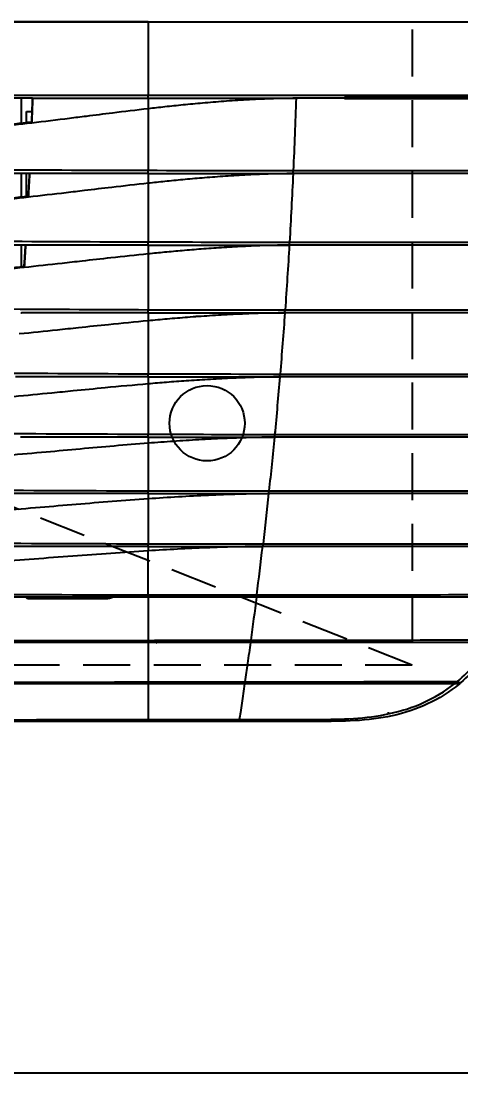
# Model space of a CAD drawing. Header units: inches. Extents: x 4138 to 127072, y -26315 to 43858.
# Drawn here: x 63233.6 to 63373.9, y 9588 to 9923.2 of the extents above; entities that cross this region are included whole.
import ezdxf

# ---------------------------------------------------------------- set-up
doc = ezdxf.new("R2010")
doc.units = ezdxf.units.IN
doc.header["$LTSCALE"] = 50
doc.header["$MEASUREMENT"] = 0
doc.linetypes.add('HIDDEN', pattern=[0.375, 0.25, -0.125])
doc.layers.add('06-LIGHT', color=4, linetype='Continuous')
doc.layers.add('07-DIM', color=5, linetype='Continuous')
doc.styles.add('YOURNAME', font='HY울릉도M.TTF')
doc.dimstyles.new('YOURNAME-60', dxfattribs={"dimscale": 60, "dimtxt": 1.8, "dimasz": 0.9, "dimexe": 1, "dimexo": 3, "dimgap": 0.7, "dimtad": 1, "dimdec": 0, "dimzin": 0, "dimdsep": 46, "dimtxsty": 'YOURNAME', "dimblk": 'ARCHTICK', "dimcen": 0, "dimclrd": 1, "dimclre": 1, "dimclrt": 7, "dimadec": 0, "dimazin": 0, "dimtfac": 1, "dimtdec": 0, "dimtix": 1, "dimtmove": 2, "dimatfit": 3, "dimldrblk": 'ARCHTICK', "dimfxl": 1, "dimtolj": 1, "dimtzin": 0, "dimarcsym": 0})

# ---------------------------------------------------------------- blocks, each defined once
blk = doc.blocks.new('*U10')
at = {"color": 1, "linetype": 'HIDDEN'}
blk.add_line((1179.94, 14.99), (39.94, 464.99), dxfattribs=at)
at = {"color": 8}
for p, q in [((1075.94, 165.5), (1075.94, 158.91)), ((1077.4, 158.9), (1077.4, 161.99)), ((1077.4, 161.99), (1078.87, 161.99)), ((1075.94, 145.5), (1075.94, 139.34)), ((1077.4, 139.5), (1077.4, 145.5)), ((1075.94, 126.5), (1075.94, 120.79)), ((1128.36, 33), (1128.35, 33)), ((1135.34, 21), (1135.34, 21)), ((1173.57, 2.11), (1173.57, 2.44))]:
    blk.add_line(p, q, dxfattribs=at)
at = {"color": 1, "linetype": 'HIDDEN'}
blk.add_lwpolyline([(1179.94, 464.99), (1179.94, 14.99), (39.94, 14.99), (39.94, 464.99)], close=True, dxfattribs=at)
at = {"color": 8, "ltscale": 5}
blk.add_circle((1125.39, 79.18), 10, dxfattribs=at)
at = {"color": 8}
for centre, major_axis, ratio, start_param, end_param in [((1077.99, 32.65), (0, 0.3), 0.022602, 4.431318, 6.283185), ((1098.64, 32.65), (0, 0.3), 0.032103, 4.44044, 6.283185), ((1109.94, 21.05), (0, -0.6), 0.028131, 4.389048, 4.795946), ((1109.96, 21.05), (0.004, -0.6), 0.025903, 4.388882, 4.795863), ((1112, 20.87), (-0.187, 0.235), 0.183787, 0, 1.840109), ((1191.93, 10.8), (0, -0.8), 0.036559, 0, 1.335493), ((1192.11, 10.8), (0, 0.8), 0.561889, 3.141593, 4.019869)]:
    blk.add_ellipse(centre, major_axis=major_axis, ratio=ratio, start_param=start_param, end_param=end_param, dxfattribs=at)
for points, knots in [([(1109.74, 185.7), (1096.38, 185.7), (1083.01, 185.7), (1056.26, 185.7), (1042.89, 185.7), (1029.51, 185.7)], [0, 0, 0, 0, 0.5, 0.5, 1, 1, 1, 1]), ([(1029.52, 185.9), (1042.89, 185.9), (1056.26, 185.9), (1083.01, 185.9), (1096.38, 185.9), (1109.74, 185.9)], [0, 0, 0, 0, 0.5, 0.5, 1, 1, 1, 1]), ([(1217.05, 185.7), (1208.46, 185.7), (1199.79, 185.7), (1182.12, 185.7), (1173.1, 185.7), (1146, 185.7), (1127.88, 185.7), (1109.74, 185.7)], [0, 0, 0, 0, 0.243248, 0.243248, 0.495499, 0.495499, 1, 1, 1, 1]), ([(1029, 166.3), (1042.46, 166.3), (1055.92, 166.3), (1082.84, 166.3), (1096.29, 166.3), (1109.74, 166.3)], [0, 0, 0, 0, 0.5, 0.5, 1, 1, 1, 1]), ([(1109.74, 165.5), (1109.74, 165.52), (1109.74, 165.55), (1109.74, 165.77), (1109.74, 166.03), (1109.74, 166.21), (1109.74, 166.3)], [0, 0, 0, 0, 0.300546, 0.567506, 0.800705, 1, 1, 1, 1]), ([(1109.74, 166.3), (1127.91, 166.29), (1146.06, 166.29), (1173.2, 166.29), (1182.24, 166.29), (1200.27, 166.29), (1209.27, 166.29), (1218.19, 166.29)], [0, 0, 0, 0, 0.5, 0.5, 0.75, 0.75, 1, 1, 1, 1]), ([(1149.02, 165.5), (1146.76, 165.46), (1142.36, 165.39), (1135.95, 165.08), (1129.94, 164.68), (1124.33, 164.22), (1119.11, 163.73), (1114.29, 163.22), (1111.22, 162.88), (1109.74, 162.71)], [0, 0, 0, 0, 0.17272, 0.33551, 0.488347, 0.631221, 0.764126, 0.88705, 1, 1, 1, 1]), ([(1218.04, 165.5), (1212.34, 165.5), (1206.6, 165.5), (1195.12, 165.5), (1189.38, 165.5), (1172.11, 165.5), (1160.58, 165.5), (1149.02, 165.5)], [0, 0, 0, 0, 0.25, 0.25, 0.5, 0.5, 1, 1, 1, 1]), ([(1161.94, 165.81), (1170.9, 165.81), (1179.84, 165.81), (1197.68, 165.81), (1206.59, 165.81), (1215.45, 165.81)], [0, 0, 0, 0, 0.5, 0.5, 1, 1, 1, 1]), ([(1215.53, 165.3), (1206.66, 165.3), (1197.74, 165.3), (1179.87, 165.3), (1170.91, 165.3), (1161.94, 165.3)], [0, 0, 0, 0, 0.5, 0.5, 1, 1, 1, 1]), ([(1109.74, 162.71), (1106.56, 162.33), (1101.06, 161.68), (1094.09, 160.8), (1086.94, 159.89), (1082.12, 159.31), (1078.77, 158.9)], [0, 0, 0, 0, 0.307575, 0.532584, 0.675031, 1, 1, 1, 1]), ([(1109.74, 162.71), (1109.74, 161.41), (1109.74, 158.77), (1109.74, 154.73), (1109.74, 150.58), (1109.74, 147.77), (1109.74, 146.36)], [0, 0, 0, 0, 0.241954, 0.489631, 0.742508, 1, 1, 1, 1]), ([(1028.59, 155.49), (1030.82, 155.51), (1036.41, 155.55), (1046.5, 156.02), (1057.97, 156.92), (1069.09, 158.08), (1075.74, 158.88), (1078.78, 159.24)], [0, 0, 0, 0, 0.13271, 0.332981, 0.600797, 0.817687, 1, 1, 1, 1]), ([(1078.77, 159.15), (1078.77, 159.19), (1078.78, 159.22), (1078.78, 159.24), (1078.78, 159.24), (1078.78, 159.24)], [0, 0, 0, 0, 0.64921, 0.64921, 1, 1, 1, 1]), ([(1078.77, 158.9), (1075.6, 158.53), (1068.95, 157.75), (1057.84, 156.63), (1046.52, 155.76), (1036.44, 155.31), (1030.82, 155.25), (1028.58, 155.23)], [0, 0, 0, 0, 0.189956, 0.399239, 0.666018, 0.866282, 1, 1, 1, 1]), ([(1028.18, 146.67), (1041.78, 146.67), (1055.37, 146.6), (1082.56, 146.47), (1096.16, 146.4), (1109.74, 146.36)], [0, 0, 0, 0, 0.5, 0.5, 1, 1, 1, 1]), ([(1109.74, 145.5), (1109.74, 145.52), (1109.74, 145.56), (1109.74, 145.8), (1109.74, 146.08), (1109.74, 146.27), (1109.74, 146.36)], [0, 0, 0, 0, 0.299602, 0.566259, 0.799779, 1, 1, 1, 1]), ([(1109.74, 145.5), (1110.91, 145.5), (1123.76, 145.5), (1136.59, 145.5), (1148.25, 145.5)], [0, 0, 0, 0, 0.090794, 1, 1, 1, 1]), ([(1148.24, 145.5), (1146.05, 145.46), (1141.77, 145.39), (1135.54, 145.11), (1129.67, 144.75), (1124.16, 144.33), (1119.03, 143.87), (1114.26, 143.41), (1111.21, 143.08), (1109.74, 142.93)], [0, 0, 0, 0, 0.171143, 0.332878, 0.485187, 0.628059, 0.76149, 0.885469, 1, 1, 1, 1]), ([(1148.25, 145.5), (1148.25, 145.51), (1148.25, 145.54), (1148.26, 145.72), (1148.27, 145.98), (1148.28, 146.19), (1148.29, 146.29)], [0, 0, 0, 0, 0.262073, 0.50023, 0.747646, 1, 1, 1, 1]), ([(1217.31, 145.5), (1205.91, 145.5), (1194.4, 145.5), (1171.36, 145.5), (1159.81, 145.5), (1148.25, 145.5)], [0, 0, 0, 0, 0.5, 0.5, 1, 1, 1, 1]), ([(1148.29, 146.29), (1159.87, 146.29), (1171.44, 146.29), (1194.52, 146.29), (1206.04, 146.29), (1217.46, 146.29)], [0, 0, 0, 0, 0.5, 0.5, 1, 1, 1, 1]), ([(1109.74, 142.93), (1106.51, 142.56), (1100.84, 141.93), (1093.58, 141.06), (1086.2, 140.18), (1081.23, 139.61), (1077.87, 139.22)], [0, 0, 0, 0, 0.304279, 0.532125, 0.683541, 1, 1, 1, 1]), ([(1109.74, 142.93), (1109.74, 141.69), (1109.74, 139.19), (1109.74, 135.35), (1109.74, 131.39), (1109.74, 128.71), (1109.74, 127.36)], [0, 0, 0, 0, 0.240964, 0.488232, 0.741399, 1, 1, 1, 1]), ([(1077.87, 139.22), (1074.71, 138.87), (1068.05, 138.13), (1056.99, 137.08), (1045.71, 136.26), (1035.62, 135.82), (1029.92, 135.77), (1027.6, 135.75)], [0, 0, 0, 0, 0.189159, 0.399253, 0.661583, 0.861842, 1, 1, 1, 1]), ([(1027.61, 135.99), (1029.87, 136.01), (1035.49, 136.05), (1045.59, 136.5), (1057.06, 137.36), (1068.19, 138.46), (1074.85, 139.21), (1077.88, 139.56)], [0, 0, 0, 0, 0.13403, 0.334286, 0.600753, 0.818086, 1, 1, 1, 1]), ([(1077.87, 139.3), (1077.87, 139.28), (1077.87, 139.26), (1077.87, 139.24), (1077.87, 139.23), (1077.86, 139.22)], [0, 0, 0, 0, 0.669286, 0.669286, 1, 1, 1, 1]), ([(1027.11, 127.69), (1040.88, 127.69), (1054.66, 127.62), (1082.21, 127.47), (1095.98, 127.4), (1109.74, 127.36)], [0, 0, 0, 0, 0.5, 0.5, 1, 1, 1, 1]), ([(1109.74, 126.5), (1109.74, 126.52), (1109.74, 126.55), (1109.74, 126.8), (1109.74, 127.08), (1109.74, 127.27), (1109.74, 127.36)], [0, 0, 0, 0, 0.29963, 0.566296, 0.799804, 1, 1, 1, 1]), ([(1109.74, 126.5), (1110.57, 126.5), (1119.99, 126.5), (1129.41, 126.5), (1138, 126.5)], [0, 0, 0, 0, 0.087433, 1, 1, 1, 1]), ([(1147.24, 126.5), (1145.13, 126.47), (1141, 126.4), (1134.98, 126.15), (1129.28, 125.82), (1123.92, 125.44), (1118.9, 125.03), (1114.21, 124.6), (1111.19, 124.3), (1109.74, 124.16)], [0, 0, 0, 0, 0.169313, 0.329825, 0.481522, 0.624391, 0.758433, 0.883635, 1, 1, 1, 1]), ([(1147.24, 126.5), (1147.25, 126.52), (1147.25, 126.57), (1147.27, 126.88), (1147.29, 127.15), (1147.29, 127.29)], [0, 0, 0, 0, 0.34127, 0.674379, 1, 1, 1, 1]), ([(1216.37, 126.5), (1204.95, 126.5), (1193.43, 126.5), (1170.37, 126.5), (1158.82, 126.5), (1147.24, 126.5)], [0, 0, 0, 0, 0.5, 0.5, 1, 1, 1, 1]), ([(1147.29, 127.29), (1158.88, 127.29), (1170.46, 127.28), (1193.55, 127.28), (1205.08, 127.28), (1216.52, 127.28)], [0, 0, 0, 0, 0.5, 0.5, 1, 1, 1, 1]), ([(1109.74, 124.16), (1106.41, 123.81), (1100.54, 123.2), (1092.91, 122.33), (1085.24, 121.47), (1080.11, 120.91), (1076.75, 120.54)], [0, 0, 0, 0, 0.302296, 0.533525, 0.693692, 1, 1, 1, 1]), ([(1109.74, 124.16), (1109.74, 122.99), (1109.74, 120.61), (1109.74, 116.96), (1109.74, 113.19), (1109.74, 110.64), (1109.74, 109.35)], [0, 0, 0, 0, 0.240494, 0.487542, 0.740817, 1, 1, 1, 1]), ([(1076.75, 120.54), (1073.6, 120.22), (1066.92, 119.52), (1055.91, 118.53), (1044.67, 117.75), (1034.56, 117.33), (1028.79, 117.28), (1026.4, 117.26)], [0, 0, 0, 0, 0.188349, 0.39928, 0.657536, 0.857785, 1, 1, 1, 1]), ([(1026.41, 117.5), (1028.69, 117.52), (1034.35, 117.56), (1044.46, 117.98), (1055.93, 118.8), (1067.06, 119.84), (1073.73, 120.55), (1076.77, 120.88)], [0, 0, 0, 0, 0.135331, 0.33557, 0.600704, 0.818478, 1, 1, 1, 1]), ([(1076.75, 120.63), (1076.75, 120.63), (1076.75, 120.63), (1076.75, 120.61), (1076.75, 120.59), (1076.75, 120.56), (1076.74, 120.55), (1076.74, 120.54)], [0, 0, 0, 0, 0.005018, 0.005018, 0.681643, 0.681643, 1, 1, 1, 1]), ([(1025.83, 109.71), (1039.82, 109.71), (1053.81, 109.64), (1081.78, 109.48), (1095.77, 109.4), (1109.74, 109.35)], [0, 0, 0, 0, 0.5, 0.5, 1, 1, 1, 1]), ([(1109.74, 108.5), (1109.74, 108.52), (1109.74, 108.55), (1109.75, 108.8), (1109.74, 109.07), (1109.74, 109.26), (1109.74, 109.35)], [0, 0, 0, 0, 0.299748, 0.56645, 0.799918, 1, 1, 1, 1]), ([(1146.06, 108.5), (1146.06, 108.52), (1146.06, 108.56), (1146.09, 108.87), (1146.11, 109.15), (1146.12, 109.28)], [0, 0, 0, 0, 0.33666, 0.669714, 1, 1, 1, 1]), ([(1146.12, 109.28), (1157.71, 109.28), (1169.29, 109.28), (1192.4, 109.27), (1203.93, 109.27), (1215.39, 109.27)], [0, 0, 0, 0, 0.5, 0.5, 1, 1, 1, 1]), ([(1109.74, 106.4), (1106.23, 106.06), (1100.03, 105.46), (1091.98, 104.61), (1084.06, 103.77), (1078.82, 103.23), (1075.45, 102.89)], [0, 0, 0, 0, 0.306857, 0.541766, 0.704737, 1, 1, 1, 1]), ([(1109.74, 108.5), (1110.16, 108.5), (1122.28, 108.5), (1134.39, 108.5), (1146.06, 108.5)], [0, 0, 0, 0, 0.034541, 1, 1, 1, 1]), ([(1146.06, 108.5), (1143.7, 108.46), (1139.11, 108.39), (1132.44, 108.1), (1126.17, 107.74), (1120.33, 107.32), (1114.89, 106.87), (1111.41, 106.55), (1109.74, 106.4)], [0, 0, 0, 0, 0.195017, 0.378715, 0.551069, 0.712073, 0.86172, 1, 1, 1, 1]), ([(1109.74, 106.4), (1109.74, 105.29), (1109.74, 103.04), (1109.74, 99.57), (1109.74, 95.99), (1109.74, 93.56), (1109.74, 92.32)], [0, 0, 0, 0, 0.239553, 0.486232, 0.739794, 1, 1, 1, 1]), ([(1123.68, 107.5), (1123.68, 107.5), (1123.66, 107.5), (1123.56, 107.5), (1123.49, 107.5), (1123.31, 107.5), (1123.2, 107.5), (1122.95, 107.5), (1122.81, 107.5), (1122.57, 107.5), (1122.47, 107.5), (1122.37, 107.5)], [0, 0, 0, 0, 0.213358, 0.213358, 0.42668, 0.42668, 0.640562, 0.640562, 0.855661, 0.855661, 1, 1, 1, 1]), ([(1215.25, 108.5), (1203.8, 108.5), (1192.28, 108.5), (1169.2, 108.5), (1157.64, 108.5), (1146.06, 108.5)], [0, 0, 0, 0, 0.5, 0.5, 1, 1, 1, 1]), ([(1024.39, 92.71), (1038.62, 92.71), (1052.85, 92.63), (1081.3, 92.46), (1095.53, 92.38), (1109.74, 92.32)], [0, 0, 0, 0, 0.5, 0.5, 1, 1, 1, 1]), ([(1109.74, 91.5), (1109.74, 91.52), (1109.74, 91.55), (1109.75, 91.79), (1109.74, 92.05), (1109.74, 92.24), (1109.74, 92.32)], [0, 0, 0, 0, 0.300147, 0.566978, 0.80031, 1, 1, 1, 1]), ([(1144.72, 91.5), (1144.72, 91.52), (1144.72, 91.55), (1144.75, 91.84), (1144.78, 92.11), (1144.79, 92.26)], [0, 0, 0, 0, 0.302913, 0.635892, 1, 1, 1, 1]), ([(1144.79, 92.26), (1150.57, 92.26), (1156.34, 92.26), (1168.05, 92.26), (1173.98, 92.26), (1186.5, 92.26), (1193.08, 92.26), (1204.48, 92.26), (1209.31, 92.26), (1214.12, 92.26)], [0, 0, 0, 0, 0.249054, 0.249054, 0.505367, 0.505367, 0.790188, 0.790188, 1, 1, 1, 1]), ([(1109.74, 89.64), (1105.92, 89.3), (1099.25, 88.7), (1090.72, 87.85), (1082.63, 87.05), (1077.38, 86.56), (1074, 86.24)], [0, 0, 0, 0, 0.3207, 0.559402, 0.716115, 1, 1, 1, 1]), ([(1109.74, 91.5), (1109.71, 91.5), (1105.13, 91.5), (1100.54, 91.5), (1095.99, 91.5)], [0, 0, 0, 0, 0.007482, 1, 1, 1, 1]), ([(1144.72, 91.5), (1142.46, 91.47), (1138.07, 91.4), (1131.66, 91.14), (1125.63, 90.82), (1119.99, 90.45), (1114.74, 90.06), (1111.37, 89.78), (1109.74, 89.64)], [0, 0, 0, 0, 0.194008, 0.377097, 0.549248, 0.710453, 0.860707, 1, 1, 1, 1]), ([(1109.74, 89.64), (1109.74, 88.59), (1109.74, 86.44), (1109.74, 83.15), (1109.74, 79.76), (1109.74, 77.45), (1109.74, 76.29)], [0, 0, 0, 0, 0.239379, 0.485924, 0.739506, 1, 1, 1, 1]), ([(1213.99, 91.5), (1209.18, 91.5), (1204.36, 91.5), (1192.97, 91.5), (1186.4, 91.5), (1173.89, 91.5), (1167.97, 91.5), (1156.27, 91.5), (1150.5, 91.5), (1144.72, 91.5)], [0, 0, 0, 0, 0.20974, 0.20974, 0.494552, 0.494552, 0.750903, 0.750903, 1, 1, 1, 1]), ([(1213.99, 91.5), (1202.67, 91.5), (1179.61, 91.5), (1156.47, 91.5), (1144.72, 91.5)], [0, 0, 0, 0, 0.493298, 1, 1, 1, 1]), ([(1022.82, 76.7), (1037.31, 76.7), (1051.8, 76.61), (1080.78, 76.43), (1095.27, 76.34), (1109.74, 76.29)], [0, 0, 0, 0, 0.5, 0.5, 1, 1, 1, 1]), ([(1109.74, 75.5), (1109.21, 75.5), (1097.89, 75.5), (1086.56, 75.5), (1075.76, 75.5)], [0, 0, 0, 0, 0.046692, 1, 1, 1, 1]), ([(1109.74, 75.5), (1109.74, 75.52), (1109.74, 75.55), (1109.74, 75.77), (1109.74, 76.03), (1109.74, 76.21), (1109.74, 76.29)], [0, 0, 0, 0, 0.300577, 0.567547, 0.800734, 1, 1, 1, 1]), ([(1143.27, 75.5), (1141.04, 75.47), (1136.57, 75.4), (1129.86, 75.15), (1123.15, 74.81), (1116.45, 74.39), (1111.98, 74.05), (1109.74, 73.89)], [0, 0, 0, 0, 0.199981, 0.399984, 0.599994, 0.800004, 1, 1, 1, 1]), ([(1143.35, 76.23), (1143.33, 76.1), (1143.31, 75.84), (1143.28, 75.56), (1143.27, 75.52), (1143.27, 75.5)], [0, 0, 0, 0, 0.336965, 0.669945, 1, 1, 1, 1]), ([(1212.62, 75.5), (1201.27, 75.5), (1178.19, 75.5), (1155.02, 75.5), (1143.27, 75.5)], [0, 0, 0, 0, 0.493391, 1, 1, 1, 1]), ([(1109.74, 73.89), (1106.73, 73.64), (1100.7, 73.16), (1091.66, 72.35), (1082.25, 71.48), (1075.85, 70.92), (1072.46, 70.63)], [0, 0, 0, 0, 0.242425, 0.484831, 0.727208, 1, 1, 1, 1]), ([(1109.74, 73.89), (1109.74, 72.88), (1109.74, 70.84), (1109.74, 67.72), (1109.74, 64.51), (1109.74, 62.34), (1109.74, 61.24)], [0, 0, 0, 0, 0.239058, 0.485395, 0.739057, 1, 1, 1, 1]), ([(1021.16, 61.62), (1035.93, 61.62), (1050.7, 61.53), (1080.23, 61.35), (1094.99, 61.28), (1109.74, 61.24)], [0, 0, 0, 0, 0.5, 0.5, 1, 1, 1, 1]), ([(1109.74, 59.1), (1106.55, 58.87), (1100.16, 58.41), (1090.59, 57.62), (1080.82, 56.79), (1074.24, 56.26), (1070.85, 55.99)], [0, 0, 0, 0, 0.246108, 0.492163, 0.738161, 1, 1, 1, 1]), ([(1109.74, 60.5), (1108.69, 60.5), (1095.9, 60.5), (1083.11, 60.5), (1071.36, 60.5)], [0, 0, 0, 0, 0.082118, 1, 1, 1, 1]), ([(1109.74, 60.5), (1109.74, 60.52), (1109.74, 60.55), (1109.74, 60.75), (1109.74, 60.99), (1109.74, 61.16), (1109.74, 61.24)], [0, 0, 0, 0, 0.30306, 0.57086, 0.803221, 1, 1, 1, 1]), ([(1141.74, 60.5), (1139.08, 60.46), (1133.75, 60.37), (1125.74, 60.06), (1117.74, 59.64), (1112.41, 59.28), (1109.74, 59.1)], [0, 0, 0, 0, 0.249988, 0.499982, 0.750002, 1, 1, 1, 1]), ([(1109.74, 59.1), (1109.74, 58.16), (1109.74, 56.25), (1109.74, 53.31), (1109.74, 50.27), (1109.74, 48.23), (1109.74, 47.19)], [0, 0, 0, 0, 0.236505, 0.481944, 0.736426, 1, 1, 1, 1]), ([(1141.74, 60.5), (1141.74, 60.51), (1141.73, 60.52), (1141.77, 60.69), (1141.79, 60.95), (1141.81, 61.11), (1141.82, 61.2)], [0, 0, 0, 0, 0.179045, 0.569787, 0.77214, 1, 1, 1, 1]), ([(1019.45, 47.55), (1034.5, 47.55), (1049.56, 47.45), (1079.66, 47.28), (1094.7, 47.22), (1109.74, 47.19)], [0, 0, 0, 0, 0.5, 0.5, 1, 1, 1, 1]), ([(1109.74, 45.3), (1106.43, 45.09), (1099.74, 44.65), (1089.62, 43.9), (1079.42, 43.12), (1072.59, 42.61), (1069.19, 42.36)], [0, 0, 0, 0, 0.245079, 0.494613, 0.748597, 1, 1, 1, 1]), ([(1109.74, 46.5), (1108.15, 46.5), (1103.75, 46.5), (1099.35, 46.5), (1096.54, 46.5)], [0, 0, 0, 0, 0.360849, 1, 1, 1, 1]), ([(1109.74, 46.5), (1109.74, 46.53), (1109.74, 46.57), (1109.74, 46.87), (1109.74, 47.09), (1109.74, 47.19)], [0, 0, 0, 0, 0.395956, 0.72951, 1, 1, 1, 1]), ([(1140.16, 46.5), (1137.69, 46.46), (1132.7, 46.39), (1125.15, 46.12), (1117.48, 45.77), (1112.33, 45.46), (1109.74, 45.31)], [0, 0, 0, 0, 0.244293, 0.492387, 0.744298, 1, 1, 1, 1]), ([(1109.74, 33.63), (1109.74, 34.67), (1109.74, 36.7), (1109.74, 39.71), (1109.74, 42.56), (1109.74, 44.41), (1109.74, 45.3)], [0, 0, 0, 0, 0.271735, 0.528869, 0.771564, 1, 1, 1, 1]), ([(1140.25, 47.16), (1140.24, 47.07), (1140.21, 46.89), (1140.19, 46.68), (1140.17, 46.53), (1140.17, 46.51), (1140.16, 46.5)], [0, 0, 0, 0, 0.259243, 0.49995, 0.747682, 1, 1, 1, 1]), ([(1017.64, 33.88), (1032.99, 33.88), (1048.35, 33.8), (1079.05, 33.69), (1094.4, 33.65), (1109.74, 33.63)], [0, 0, 0, 0, 0.5, 0.5, 1, 1, 1, 1]), ([(1109.74, 33), (1109.74, 33.02), (1109.74, 33.06), (1109.74, 33.33), (1109.74, 33.53), (1109.74, 33.63)], [0, 0, 0, 0, 0.396581, 0.730118, 1, 1, 1, 1]), ([(1138.59, 33.62), (1138.58, 33.53), (1138.57, 33.45), (1138.55, 33.29), (1138.54, 33.23), (1138.52, 33.12), (1138.52, 33.07), (1138.51, 33.02), (1138.51, 33), (1138.5, 33)], [0, 0, 0, 0, 0.251918, 0.251918, 0.503947, 0.503947, 0.754391, 0.754391, 1, 1, 1, 1]), ([(1078, 32.57), (1077.95, 32.57), (1077.89, 32.57), (1077.74, 32.6), (1077.64, 32.64), (1077.46, 32.74), (1077.38, 32.81), (1077.28, 32.92), (1077.26, 32.96), (1077.24, 32.99)], [0, 0, 0, 0, 0.170559, 0.170559, 0.505418, 0.505418, 0.853274, 0.853274, 1, 1, 1, 1]), ([(1098.65, 32.57), (1098.45, 32.57), (1098.25, 32.57), (1097.25, 32.57), (1096.45, 32.57), (1092.46, 32.57), (1089.26, 32.57), (1083.37, 32.57), (1080.69, 32.57), (1078, 32.57)], [0, 0, 0, 0, 0.029041, 0.029041, 0.145204, 0.145204, 0.60986, 0.60986, 1, 1, 1, 1]), ([(1100.21, 32.96), (1100.05, 32.88), (1099.88, 32.8), (1099.37, 32.63), (1099.01, 32.57), (1098.65, 32.57)], [0, 0, 0, 0, 0.337448, 0.337448, 1, 1, 1, 1]), ([(1109.74, 21), (1109.03, 21), (1108.32, 21), (1097.21, 21), (1086.8, 21), (1066.22, 21), (1056.05, 21), (1035.85, 21), (1025.82, 21), (1015.79, 21)], [0, 0, 0, 0, 0.022631, 0.022631, 0.354983, 0.354983, 0.679805, 0.679805, 1, 1, 1, 1]), ([(1015.86, 21.42), (1025.87, 21.42), (1035.88, 21.43), (1056.06, 21.45), (1066.23, 21.47), (1086.82, 21.5), (1097.23, 21.52), (1108.34, 21.54), (1109.04, 21.54), (1109.74, 21.54)], [0, 0, 0, 0, 0.319811, 0.319811, 0.644923, 0.644923, 0.97758, 0.97758, 1, 1, 1, 1]), ([(1109.74, 21.54), (1118.83, 21.55), (1127.91, 21.57), (1137, 21.57), (1137, 21.57), (1137, 21.57)], [0, 0, 0, 0, 0.999998, 0.999998, 1, 1, 1, 1]), ([(1109.74, 21), (1109.74, 19.92), (1109.74, 17.93), (1109.74, 15.28), (1109.74, 13.2), (1109.74, 11.66), (1109.74, 10.83), (1109.74, 10.49)], [0, 0, 0, 0, 0.301042, 0.551788, 0.751881, 0.901269, 1, 1, 1, 1]), ([(1136.91, 21), (1136.66, 19.12), (1136.17, 15.58), (1135.67, 12.13), (1135.44, 10.53)], [0, 0, 0, 0, 0.525932, 1, 1, 1, 1]), ([(1137, 21.57), (1136.98, 21.49), (1136.96, 21.33), (1136.94, 21.15), (1136.92, 21.02), (1136.92, 21.01), (1136.91, 21)], [0, 0, 0, 0, 0.261877, 0.500466, 0.750988, 1, 1, 1, 1]), ([(1201.16, 21), (1198.45, 21), (1195.74, 21), (1183.21, 21), (1173.38, 21), (1154.67, 21), (1145.79, 21), (1136.91, 21)], [0, 0, 0, 0, 0.12646, 0.12646, 0.585568, 0.585568, 1, 1, 1, 1]), ([(1200.72, 21), (1190.33, 21), (1179.93, 21), (1158.76, 21), (1148, 21), (1137.12, 21), (1137.02, 21), (1136.91, 21)], [0, 0, 0, 0, 0.488967, 0.488967, 0.995055, 0.995055, 1, 1, 1, 1]), ([(1137, 21.57), (1145.86, 21.58), (1154.73, 21.59), (1173.42, 21.62), (1183.26, 21.63), (1195.79, 21.65), (1198.5, 21.66), (1201.21, 21.66)], [0, 0, 0, 0, 0.413984, 0.413984, 0.873443, 0.873443, 1, 1, 1, 1]), ([(1109.74, 10), (1106.33, 10), (1102.93, 10), (1091.28, 10), (1083.03, 10), (1058.29, 10), (1041.8, 10), (1021.58, 10), (1017.84, 10), (1014.11, 10)], [0, 0, 0, 0, 0.106844, 0.106844, 0.365542, 0.365542, 0.882945, 0.882945, 1, 1, 1, 1]), ([(1014.17, 10.38), (1017.88, 10.38), (1021.6, 10.38), (1041.8, 10.39), (1058.3, 10.41), (1083.04, 10.45), (1091.29, 10.46), (1102.93, 10.48), (1106.34, 10.49), (1109.74, 10.49)], [0, 0, 0, 0, 0.116518, 0.116518, 0.634308, 0.634308, 0.893201, 0.893201, 1, 1, 1, 1]), ([(1109.74, 10.49), (1118.31, 10.51), (1126.87, 10.52), (1135.44, 10.53), (1135.44, 10.53), (1135.44, 10.53)], [0, 0, 0, 0, 0.999998, 0.999998, 1, 1, 1, 1]), ([(1109.74, 10), (1109.74, 9.44), (1109.74, 8.32), (1109.74, 6.68), (1109.74, 4.87), (1109.74, 2.8), (1109.74, 1.31), (1109.74, 0.51)], [0, 0, 0, 0, 0.16608, 0.332476, 0.499267, 0.733907, 1, 1, 1, 1]), ([(1135.36, 10), (1135.23, 9.12), (1134.98, 7.38), (1134.6, 4.82), (1134.26, 2.53), (1134.04, 1.12), (1133.95, 0.52)], [0, 0, 0, 0, 0.264848, 0.529697, 0.794545, 1, 1, 1, 1]), ([(1135.44, 10.53), (1135.42, 10.37), (1135.38, 10.08), (1135.37, 10.03), (1135.36, 10)], [0, 0, 0, 0, 0.526922, 1, 1, 1, 1]), ([(1191.93, 10), (1188.08, 10), (1184.23, 10), (1174.88, 10), (1169.39, 10), (1158.41, 10), (1152.92, 10), (1143.41, 10), (1139.38, 10), (1135.36, 10)], [0, 0, 0, 0, 0.204297, 0.204297, 0.495492, 0.495492, 0.786688, 0.786688, 1, 1, 1, 1]), ([(1135.44, 10.53), (1135.44, 10.53), (1135.44, 10.53), (1139.44, 10.53), (1143.45, 10.53), (1152.94, 10.54), (1158.43, 10.55), (1169.42, 10.57), (1174.91, 10.58), (1184.25, 10.6), (1188.11, 10.6), (1191.96, 10.61)], [0, 0, 0, 0, 0.000001, 0.000001, 0.21248, 0.21248, 0.503983, 0.503983, 0.795486, 0.795486, 1, 1, 1, 1]), ([(1192.46, 10), (1189.89, 7.85), (1187.01, 6.06), (1181, 3.25), (1177.86, 2.21), (1168.09, 0.07), (1161.32, 0), (1154.62, 0)], [0, 0, 0, 0, 0.25, 0.25, 0.5, 0.5, 1, 1, 1, 1]), ([(1154.62, 0.54), (1161.07, 0.56), (1167.56, 0.72), (1176.97, 2.74), (1180, 3.71), (1185.81, 6.33), (1188.62, 8), (1191.13, 10)], [0, 0, 0, 0, 0.5, 0.5, 0.75, 0.75, 1, 1, 1, 1]), ([(1192.11, 10), (1192.09, 10), (1192.08, 10), (1192.02, 10), (1191.97, 10), (1191.93, 10)], [0, 0, 0, 0, 0.27435, 0.27435, 1, 1, 1, 1]), ([(1191.96, 10.61), (1192.07, 10.54), (1192.18, 10.46), (1192.29, 10.39), (1192.31, 10.38), (1192.37, 10.34), (1192.41, 10.31), (1192.45, 10.29)], [0, 0, 0, 0, 0.602639, 0.602639, 0.700862, 0.700862, 1, 1, 1, 1]), ([(1192.1, 10), (1192.12, 10), (1192.14, 10), (1192.23, 10), (1192.3, 10), (1192.39, 10), (1192.43, 10), (1192.46, 10), (1192.46, 10), (1192.46, 10)], [0, 0, 0, 0, 0.088851, 0.088851, 0.481031, 0.481031, 0.789211, 0.789211, 1, 1, 1, 1]), ([(1192.75, 10.24), (1192.75, 10.23), (1192.75, 10.23), (1192.67, 10.17), (1192.59, 10.12), (1192.42, 10.05), (1192.33, 10.02), (1192.2, 10), (1192.15, 10), (1192.11, 10)], [0, 0, 0, 0, 0.009114, 0.009114, 0.424228, 0.424228, 0.805411, 0.805411, 1, 1, 1, 1]), ([(1192.75, 10.24), (1192.75, 10.24), (1192.75, 10.24), (1192.73, 10.22), (1192.7, 10.21), (1192.62, 10.22), (1192.58, 10.23), (1192.51, 10.26), (1192.48, 10.27), (1192.45, 10.29)], [0, 0, 0, 0, 0.00913, 0.00913, 0.424234, 0.424234, 0.800681, 0.800681, 1, 1, 1, 1]), ([(1192.46, 10), (1192.48, 10.02), (1192.52, 10.05), (1192.59, 10.1), (1192.63, 10.14), (1192.65, 10.16), (1192.65, 10.16)], [0, 0, 0, 0, 0.243292, 0.494316, 0.918081, 1, 1, 1, 1]), ([(1192.65, 10.16), (1192.68, 10.18), (1192.71, 10.2), (1192.72, 10.21), (1192.72, 10.22), (1192.72, 10.22)], [0, 0, 0, 0, 0.547604, 0.933704, 1, 1, 1, 1]), ([(1012.57, 0.4), (1021.04, 0.4), (1029.52, 0.41), (1054.01, 0.43), (1070.02, 0.46), (1093.93, 0.5), (1101.84, 0.51), (1109.74, 0.51)], [0, 0, 0, 0, 0.261714, 0.261714, 0.756054, 0.756054, 1, 1, 1, 1]), ([(1109.74, 0), (1101.83, 0), (1093.93, 0), (1070.02, 0), (1054.01, 0), (1029.52, 0), (1021.04, 0), (1012.57, 0)], [0, 0, 0, 0, 0.243953, 0.243953, 0.738293, 0.738293, 1, 1, 1, 1]), ([(1109.74, 0.51), (1117.81, 0.52), (1125.88, 0.52), (1133.95, 0.52), (1133.95, 0.52), (1133.95, 0.52)], [0, 0, 0, 0, 0.999998, 0.999998, 1, 1, 1, 1]), ([(1154.62, 0), (1151.18, 0), (1147.74, 0), (1140.85, 0), (1137.4, 0), (1133.94, 0)], [0, 0, 0, 0, 0.499048, 0.499048, 1, 1, 1, 1]), ([(1133.95, 0.52), (1133.95, 0.52), (1133.95, 0.52), (1137.4, 0.52), (1140.85, 0.52), (1147.75, 0.52), (1151.18, 0.52), (1154.62, 0.54)], [0, 0, 0, 0, 0.000003, 0.000003, 0.500936, 0.500936, 1, 1, 1, 1])]:
    blk.add_open_spline(points, degree=3, knots=knots, dxfattribs=at)
for points, degree in [([(1109.74, 185.7), (1109.75, 185.8), (1109.74, 185.9), (1109.74, 185.9)], 3), ([(1109.74, 185.7), (1109.74, 179.23), (1109.74, 172.76), (1109.74, 166.3)], 3), ([(1079, 165.5), (1062.34, 165.5), (1045.67, 165.5), (1029, 165.5)], 3), ([(1079, 165.5), (1078.92, 163.35), (1078.84, 161.2), (1078.77, 159.05)], 3), ([(1078.77, 158.9), (1079, 165.5)], 1), ([(1079, 165.5), (1089.25, 165.5), (1099.5, 165.5), (1109.74, 165.5)], 3), ([(1109.74, 165.5), (1119.03, 165.5), (1128.31, 165.5), (1137.58, 165.5)], 3), ([(1109.74, 165.5), (1109.74, 164.56), (1109.74, 163.62), (1109.74, 162.7)], 3), ([(1137.58, 165.5), (1141.4, 165.5), (1145.21, 165.5), (1149.02, 165.5)], 3), ([(1149.02, 165.5), (1148.82, 159.12), (1148.58, 152.7), (1148.29, 146.29)], 3), ([(1149.02, 165.5), (1149.02, 165.5)], 1), ([(1078.77, 159.15), (1078.77, 158.9)], 1), ([(1078.19, 145.5), (1061.5, 145.5), (1044.81, 145.5), (1028.12, 145.5)], 3), ([(1077.87, 139.22), (1078.19, 145.5)], 1), ([(1078.18, 145.5), (1078.08, 143.43), (1077.97, 141.36), (1077.87, 139.3)], 3), ([(1095.49, 145.5), (1089.72, 145.5), (1083.95, 145.5), (1078.19, 145.5)], 3), ([(1109.74, 145.5), (1104.99, 145.5), (1100.24, 145.5), (1095.49, 145.5)], 3), ([(1109.74, 146.36), (1122.6, 146.32), (1135.45, 146.29), (1148.29, 146.29)], 3), ([(1109.74, 145.5), (1109.74, 144.63), (1109.74, 143.77), (1109.74, 142.93)], 3), ([(1148.24, 145.5), (1147.97, 139.45), (1147.65, 133.36), (1147.29, 127.29)], 3), ([(1148.25, 145.5), (1148.24, 145.5)], 1), ([(1077.88, 139.53), (1077.87, 139.22)], 1), ([(1077.88, 139.53), (1077.88, 139.55), (1077.88, 139.56), (1077.88, 139.56)], 3), ([(1077.13, 126.5), (1060.43, 126.5), (1043.73, 126.5), (1027.03, 126.5)], 3), ([(1076.75, 120.54), (1077.13, 126.5)], 1), ([(1077.13, 126.5), (1077, 124.54), (1076.88, 122.59), (1076.75, 120.63)], 3), ([(1093.51, 126.5), (1088.05, 126.5), (1082.59, 126.5), (1077.13, 126.5)], 3), ([(1109.74, 126.5), (1104.33, 126.5), (1098.92, 126.5), (1093.51, 126.5)], 3), ([(1109.74, 127.36), (1122.27, 127.31), (1134.79, 127.29), (1147.29, 127.29)], 3), ([(1109.74, 126.5), (1109.74, 125.71), (1109.74, 124.93), (1109.74, 124.16)], 3), ([(1138, 126.5), (1141.08, 126.5), (1144.16, 126.5), (1147.24, 126.5)], 3), ([(1147.24, 126.5), (1146.91, 120.78), (1146.53, 115.02), (1146.12, 109.28)], 3), ([(1147.24, 126.5), (1147.24, 126.5)], 1), ([(1076.77, 120.86), (1076.75, 120.54)], 1), ([(1076.77, 120.85), (1076.77, 120.87), (1076.77, 120.88), (1076.77, 120.88)], 3), ([(1109.74, 109.35), (1121.88, 109.31), (1134.01, 109.28), (1146.12, 109.28)], 3), ([(1075.88, 108.5), (1075.93, 108.5), (1075.97, 108.5), (1076.01, 108.5)], 3), ([(1093.86, 108.5), (1087.91, 108.5), (1081.96, 108.5), (1076.01, 108.5)], 3), ([(1109.74, 108.5), (1104.45, 108.5), (1099.15, 108.5), (1093.86, 108.5)], 3), ([(1109.74, 108.5), (1109.74, 107.78), (1109.74, 107.08), (1109.74, 106.39)], 3), ([(1146.06, 108.5), (1145.67, 103.1), (1145.24, 97.67), (1144.79, 92.26)], 3), ([(1146.06, 108.5), (1146.06, 108.5)], 1), ([(1109.74, 92.32), (1121.44, 92.28), (1133.12, 92.26), (1144.79, 92.26)], 3), ([(1095.99, 91.5), (1088.82, 91.5), (1081.65, 91.5), (1074.48, 91.5)], 3), ([(1109.74, 91.5), (1109.74, 90.87), (1109.74, 90.24), (1109.74, 89.63)], 3), ([(1109.74, 91.5), (1117.85, 91.5), (1125.95, 91.5), (1134.05, 91.5)], 3), ([(1134.05, 91.5), (1137.61, 91.5), (1141.16, 91.5), (1144.72, 91.5)], 3), ([(1144.72, 91.5), (1144.29, 86.42), (1143.83, 81.31), (1143.35, 76.23)], 3), ([(1144.72, 91.5), (1144.72, 91.5)], 1), ([(1109.74, 76.29), (1120.95, 76.25), (1132.16, 76.23), (1143.35, 76.23)], 3), ([(1109.74, 75.5), (1109.74, 74.95), (1109.74, 74.42), (1109.74, 73.89)], 3), ([(1109.74, 75.5), (1115.87, 75.5), (1121.99, 75.5), (1128.11, 75.5)], 3), ([(1128.11, 75.5), (1128.65, 75.5), (1129.2, 75.5), (1129.74, 75.5)], 3), ([(1129.74, 75.5), (1133.85, 75.5), (1137.96, 75.5), (1142.06, 75.5)], 3), ([(1143.27, 75.5), (1142.81, 70.73), (1142.33, 65.94), (1141.82, 61.2)], 3), ([(1142.06, 75.5), (1142.47, 75.5), (1142.87, 75.5), (1143.27, 75.5)], 3), ([(1143.4, 76.98), (1143.35, 76.49), (1143.3, 75.99), (1143.25, 75.5)], 3), ([(1143.27, 75.5), (1143.27, 75.5)], 1), ([(1212.62, 75.5), (1189.62, 75.5), (1166.47, 75.5), (1143.27, 75.5)], 3), ([(1143.35, 76.23), (1166.56, 76.23), (1189.73, 76.24), (1212.75, 76.25)], 3), ([(1109.74, 61.24), (1120.44, 61.21), (1131.14, 61.19), (1141.82, 61.2)], 3), ([(1109.74, 60.5), (1109.74, 60.02), (1109.74, 59.56), (1109.74, 59.09)], 3), ([(1109.74, 60.5), (1115.42, 60.5), (1121.1, 60.5), (1126.77, 60.5)], 3), ([(1126.77, 60.5), (1127.87, 60.5), (1128.96, 60.5), (1130.06, 60.5)], 3), ([(1130.06, 60.5), (1133.96, 60.5), (1137.85, 60.5), (1141.74, 60.5)], 3), ([(1141.74, 60.5), (1141.26, 56.03), (1140.76, 51.56), (1140.25, 47.16)], 3), ([(1141.74, 60.5), (1141.74, 60.5)], 1), ([(1211.18, 60.5), (1188.12, 60.5), (1164.95, 60.5), (1141.74, 60.5)], 3), ([(1141.82, 61.2), (1165.04, 61.2), (1188.22, 61.22), (1211.29, 61.24)], 3), ([(1095.33, 46.5), (1088.22, 46.5), (1081.1, 46.5), (1073.98, 46.5)], 3), ([(1096.54, 46.5), (1096.14, 46.5), (1095.73, 46.5), (1095.33, 46.5)], 3), ([(1109.74, 47.19), (1119.92, 47.16), (1130.08, 47.15), (1140.25, 47.16)], 3), ([(1109.74, 46.5), (1109.74, 46.09), (1109.74, 45.69), (1109.74, 45.3)], 3), ([(1109.74, 46.5), (1117.8, 46.5), (1125.85, 46.5), (1133.9, 46.5)], 3), ([(1133.9, 46.5), (1134.85, 46.5), (1135.8, 46.5), (1136.75, 46.5)], 3), ([(1136.75, 46.5), (1137.89, 46.5), (1139.03, 46.5), (1140.16, 46.5)], 3), ([(1138.59, 33.62), (1139.13, 37.84), (1139.65, 42.16), (1140.16, 46.5)], 3), ([(1140.16, 46.5), (1140.16, 46.5)], 1), ([(1209.49, 46.5), (1186.44, 46.5), (1163.32, 46.5), (1140.16, 46.5)], 3), ([(1140.25, 47.16), (1163.41, 47.17), (1186.53, 47.19), (1209.59, 47.22)], 3), ([(1109.74, 33.63), (1119.36, 33.61), (1128.98, 33.61), (1138.59, 33.62)], 3), ([(1138.59, 33.62), (1161.25, 33.63), (1183.89, 33.66), (1206.49, 33.69)], 3), ([(1109.74, 33), (1079.01, 33), (1048.26, 33), (1017.52, 33)], 3), ([(1077.99, 32.95), (1084.88, 32.95), (1091.76, 32.95), (1098.64, 32.95)], 3), ([(1109.74, 33), (1109.74, 29.11), (1109.74, 25.23), (1109.74, 21.54)], 3), ([(1138.5, 33), (1128.92, 33), (1119.33, 33), (1109.74, 33)], 3), ([(1138.5, 33), (1138.01, 29.13), (1137.5, 25.3), (1137, 21.57)], 3), ([(1138.5, 33), (1138.5, 33)], 1), ([(1206.41, 33), (1183.81, 33), (1161.17, 33), (1138.5, 33)], 3), ([(1109.74, 21), (1109.74, 21), (1109.74, 21.23), (1109.74, 21.54)], 3), ([(1136.91, 21), (1127.86, 21), (1118.8, 21), (1109.74, 21)], 3), ([(1109.93, 21.24), (1109.93, 21.24), (1109.94, 21.24), (1109.94, 21.24)], 3), ([(1136.91, 21), (1136.91, 21)], 1), ([(1191.96, 10.61), (1195.4, 13.56), (1198.31, 17.12), (1200.72, 21)], 3), ([(1202.09, 21.49), (1199.61, 17.25), (1196.48, 13.38), (1192.75, 10.24)], 3), ([(1109.74, 10), (1109.74, 10), (1109.74, 10.2), (1109.74, 10.49)], 3), ([(1135.36, 10), (1126.82, 10), (1118.28, 10), (1109.74, 10)], 3), ([(1135.36, 10), (1135.36, 10)], 1), ([(1109.74, 0), (1109.74, 0), (1109.74, 0.2), (1109.74, 0.51)], 3), ([(1133.94, 0), (1125.87, 0), (1117.81, 0), (1109.74, 0)], 3), ([(1133.94, 0), (1133.95, 0), (1133.95, 0.21), (1133.95, 0.52)], 3), ([(1154.62, 0), (1154.62, 0), (1154.62, 0.21), (1154.62, 0.54)], 3)]:
    blk.add_open_spline(points, degree=degree, dxfattribs=at)
blk = doc.blocks.new('_ARCHTICK')
at = {"color": 0, "linetype": 'ByBlock', "const_width": 0.075}
blk.add_lwpolyline([(-0.25, -0.25), (0.25, 0.25)], dxfattribs=at)
blk = doc.blocks.new('*D477')
at = {"layer": '07-DIM', "color": 1, "lineweight": -2, "transparency": 16777216}
for p, q in [((63974.39, 10167.95), (63974.39, 10047.95)), ((62674.39, 9987.95), (63974.39, 9987.95)), ((62674.39, 9807.95), (62674.39, 9927.95))]:
    blk.add_line(p, q, dxfattribs=at)
at = {"layer": 'Defpoints', "color": 0, "transparency": 16777216}
for p in [(62674.39, 9987.95), (63974.39, 9987.95), (63974.39, 9987.95)]:
    blk.add_point(p, dxfattribs=at)
at = {"layer": '07-DIM', "color": 1, "lineweight": -2, "transparency": 16777216, "xscale": 54, "yscale": 54, "zscale": 54, "rotation": 180}
blk.add_blockref('_ARCHTICK', (62674.39, 9987.95), dxfattribs=at)
at = {"layer": '07-DIM', "color": 1, "lineweight": -2, "transparency": 16777216, "xscale": 54, "yscale": 54, "zscale": 54}
blk.add_blockref('_ARCHTICK', (63974.39, 9987.95), dxfattribs=at)
at = {"layer": '07-DIM', "color": 7, "transparency": 16777216, "insert": (63324.39, 10086.11), "char_height": 108, "attachment_point": 5, "style": 'YOURNAME'}
blk.add_mtext('\\A1;1300', dxfattribs=at)

msp = doc.modelspace()

# ---------------------------------------------------------------- linework, layer by layer
at = {"layer": '06-LIGHT'}
msp.add_line((60862.89, 9587.95), (64526.89, 9587.95), dxfattribs=at)

# ---------------------------------------------------------------- block references
at = {"layer": '06-LIGHT', "xscale": 1.2, "yscale": 1.2, "zscale": 1.2}
msp.add_blockref('*U10', (61942.46, 9699.97), dxfattribs=at)

# ---------------------------------------------------------------- dimensions: what is measured, and where the dimension line sits
at = {"layer": '07-DIM'}
dim = msp.add_linear_dim(base=(63974.39, 9987.95), p1=(62674.39, 9987.95), p2=(63974.39, 9987.95), dimstyle='YOURNAME-60', dxfattribs=at)
dim.commit()
dim.dimension.update_dxf_attribs({"geometry": '*D477', "text_midpoint": (63324.39, 10086.11)})

doc.saveas('drawing.dxf')
